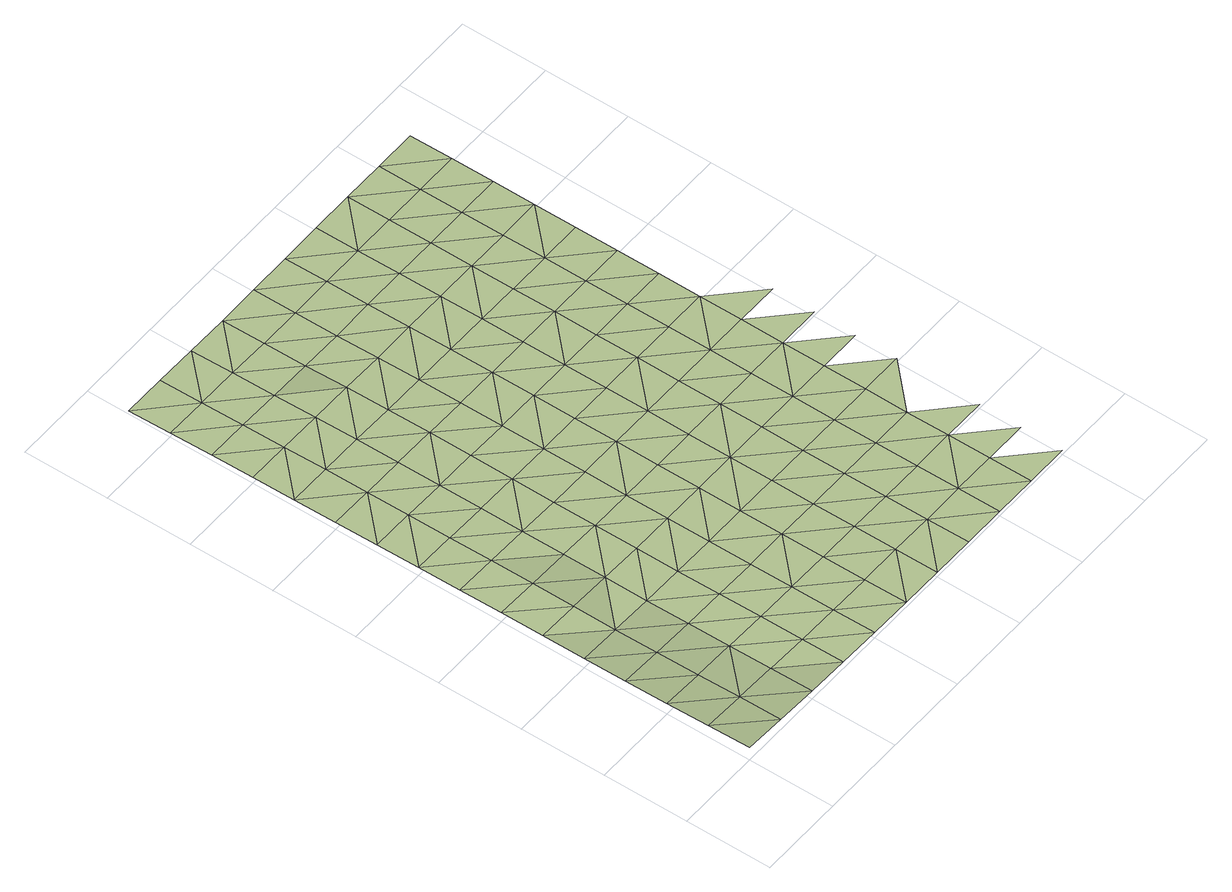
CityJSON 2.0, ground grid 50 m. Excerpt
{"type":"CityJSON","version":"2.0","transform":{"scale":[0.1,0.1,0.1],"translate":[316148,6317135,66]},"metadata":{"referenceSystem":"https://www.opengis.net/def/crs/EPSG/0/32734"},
"CityObjects":{
"terrain1":{"type":"TINRelief","geometry":[{"type":"CompositeSurface","lod":"1","boundaries":[[[0,1,2]],[[2,3,4]],[[3,2,1]],[[5,4,6]],[[6,4,3]],[[5,7,8]],[[9,3,1]],[[7,5,6]],[[8,10,11]],[[10,8,7]],[[6,3,12]],[[3,9,13]],[[14,11,15]],[[7,6,12]],[[15,11,10]],[[3,13,12]],[[14,16,17]],[[7,18,10]],[[14,15,16]],[[13,9,19]],[[18,7,12]],[[20,21,17]],[[17,16,20]],[[10,22,15]],[[13,23,12]],[[18,24,10]],[[23,13,19]],[[21,25,26]],[[16,15,22]],[[21,20,27]],[[10,24,22]],[[28,18,12]],[[28,12,23]],[[21,27,25]],[[29,26,30]],[[16,31,20]],[[24,18,32]],[[22,31,16]],[[33,29,30]],[[34,23,19]],[[18,28,32]],[[26,25,30]],[[27,20,35]],[[31,35,20]],[[22,24,36]],[[37,28,23]],[[32,38,24]],[[39,40,33]],[[25,27,41]],[[30,42,33]],[[34,37,23]],[[27,35,41]],[[24,38,36]],[[40,39,43]],[[31,22,44]],[[32,28,45]],[[39,33,42]],[[30,25,46]],[[37,45,28]],[[35,31,44]],[[46,25,41]],[[22,36,44]],[[47,48,43]],[[49,38,32]],[[50,42,30]],[[37,34,51]],[[43,39,47]],[[45,49,32]],[[46,50,30]],[[52,48,53]],[[41,35,54]],[[44,55,35]],[[36,38,56]],[[57,45,37]],[[53,48,47]],[[49,58,38]],[[39,42,59]],[[54,46,41]],[[50,60,42]],[[57,37,51]],[[54,35,55]],[[36,56,44]],[[38,58,56]],[[39,59,47]],[[52,53,61]],[[59,42,60]],[[49,45,62]],[[45,57,63]],[[50,46,64]],[[65,55,44]],[[46,54,66]],[[67,53,47]],[[58,49,62]],[[65,44,56]],[[45,63,62]],[[60,50,64]],[[67,47,59]],[[46,66,64]],[[55,68,54]],[[57,51,69]],[[65,68,55]],[[61,53,70]],[[56,58,71]],[[63,57,69]],[[53,67,72]],[[62,73,58]],[[69,51,74]],[[75,59,60]],[[76,66,54]],[[64,77,60]],[[71,65,56]],[[68,76,54]],[[70,53,72]],[[58,73,71]],[[59,75,67]],[[63,78,62]],[[75,60,77]],[[64,66,79]],[[69,78,63]],[[76,79,66]],[[67,80,72]],[[68,65,81]],[[73,62,82]],[[65,71,83]],[[84,77,64]],[[67,75,80]],[[78,82,62]],[[76,68,81]],[[85,69,74]],[[79,84,64]],[[65,83,81]],[[86,70,72]],[[87,71,73]],[[69,85,78]],[[80,88,72]],[[82,89,73]],[[85,74,90]],[[75,77,91]],[[84,92,77]],[[76,93,79]],[[83,71,87]],[[81,94,76]],[[86,72,88]],[[73,89,87]],[[75,91,80]],[[82,78,95]],[[91,77,92]],[[78,85,95]],[[76,94,93]],[[84,79,96]],[[83,97,81]],[[88,80,98]],[[89,82,99]],[[87,97,83]],[[92,84,96]],[[90,100,85]],[[98,80,91]],[[95,99,82]],[[79,93,96]],[[94,81,101]],[[88,102,86]],[[103,87,89]],[[97,101,81]],[[85,104,95]],[[102,88,98]],[[89,99,103]],[[105,91,92]],[[93,94,106]],[[96,107,92]],[[104,85,100]],[[94,101,106]],[[91,105,98]],[[97,87,108]],[[99,95,109]],[[110,86,102]],[[87,103,111]],[[105,92,107]],[[96,93,112]],[[109,95,104]],[[101,97,108]],[[112,93,106]],[[87,111,108]],[[102,98,113]],[[99,114,103]],[[115,107,96]],[[116,104,100]],[[98,105,113]],[[114,99,109]],[[112,115,96]],[[110,102,117]],[[106,101,118]],[[111,103,119]],[[108,120,101]],[[113,117,102]],[[119,103,114]],[[105,107,121]],[[118,112,106]],[[109,104,122]],[[115,123,107]],[[104,116,124]],[[118,101,120]],[[111,125,108]],[[105,121,113]],[[114,109,122]],[[110,117,126]],[[125,111,119]],[[121,107,123]],[[104,124,122]],[[115,112,127]],[[120,108,128]],[[112,118,129]],[[117,113,130]],[[114,131,119]],[[128,108,125]],[[123,115,127]],[[124,116,132]],[[130,113,121]],[[131,114,122]],[[112,129,127]],[[120,133,118]],[[126,117,134]],[[135,125,119]],[[133,120,128]],[[124,136,122]],[[134,117,130]],[[119,131,135]],[[137,121,123]],[[129,118,138]],[[127,139,123]],[[138,118,133]],[[121,137,130]],[[140,128,125]],[[131,122,141]],[[142,126,134]],[[125,135,143]],[[137,123,139]],[[129,144,127]],[[128,140,133]],[[144,129,138]],[[125,143,140]],[[134,130,145]],[[139,127,146]],[[135,131,147]],[[130,137,145]],[[146,127,144]],[[138,133,148]],[[143,135,147]],[[133,140,149]],[[150,142,134]],[[139,151,137]],[[145,152,134]],[[138,148,144]],[[151,139,146]],[[133,149,148]],[[143,153,140]],[[150,134,152]],[[137,154,145]],[[146,144,155]],[[154,137,151]],[[149,140,156]],[[144,148,155]],[[152,145,157]],[[151,146,158]],[[145,154,157]],[[149,159,148]],[[155,158,146]],[[152,160,150]],[[160,152,157]],[[154,151,161]],[[151,158,162]],[[154,161,157]],[[163,150,160]],[[151,162,161]],[[164,160,157]],[[157,161,164]],[[163,160,165]],[[165,160,164]],[[163,165,166]]]}]}
},
"vertices":[
[9,5,82],[259,5,64],[9,255,75],[259,255,59],[9,505,68],[9,755,62],[259,505,54],[259,755,49],[9,1005,59],[509,5,49],[259,1005,46],[9,1255,58],[509,505,42],[509,255,46],[9,1505,57],[259,1255,47],[259,1505,47],[9,1755,55],[509,755,38],[759,5,38],[259,1755,46],[9,2005,51],[509,1255,35],[759,255,36],[509,1005,35],[259,2255,42],[9,2255,47],[259,2005,44],[759,505,33],[9,2505,42],[259,2505,39],[509,1505,35],[759,755,29],[9,2755,39],[1009,5,31],[509,1755,36],[759,1255,25],[1009,255,29],[759,1005,26],[259,3005,31],[9,3005,35],[509,2005,36],[259,2755,36],[9,3255,29],[759,1505,25],[1009,505,27],[509,2255,36],[259,3255,25],[9,3505,22],[1009,755,24],[509,2505,35],[1259,5,27],[9,3755,14],[259,3505,18],[759,2005,29],[759,1755,26],[1009,1255,21],[1259,255,25],[1009,1005,22],[509,3005,26],[509,2755,32],[259,3755,12],[1259,755,21],[1259,505,23],[759,2505,29],[1009,1505,22],[759,2255,29],[509,3255,19],[1009,1755,23],[1509,255,23],[509,3755,7],[1259,1255,21],[509,3505,12],[1259,1005,21],[1509,5,24],[759,3005,20],[1009,2005,24],[759,2755,26],[1509,505,21],[1009,2255,24],[759,3255,11],[1259,1755,22],[1509,755,20],[1259,1505,21],[1009,2505,24],[1759,255,21],[759,3755,1],[1509,1255,20],[759,3505,5],[1509,1005,20],[1759,5,22],[1009,3005,15],[1009,2755,21],[1259,2255,22],[1259,2005,22],[1759,505,20],[1259,2505,21],[1509,1505,21],[1009,3255,8],[1759,755,19],[2009,5,23],[1509,1755,22],[1009,3505,5],[1759,1005,19],[2009,255,21],[1259,3005,17],[1509,2005,22],[1259,2755,20],[1759,1505,21],[2009,505,20],[1009,3755,5],[1759,1255,20],[1509,2255,21],[1259,3255,13],[2009,755,19],[1509,2505,21],[2259,5,22],[1259,3505,11],[1759,2005,21],[2009,1005,19],[1759,1755,21],[1509,3005,18],[2259,505,20],[1509,2755,20],[2259,255,21],[2009,1255,20],[1259,3755,9],[1759,2505,20],[2009,1505,21],[1759,2255,20],[1509,3255,16],[2259,755,19],[2509,5,23],[2009,1755,21],[1509,3505,13],[2259,1005,19],[2509,255,21],[1759,3005,18],[2009,2005,21],[1759,2755,19],[2259,1505,21],[2509,505,21],[1509,3755,12],[2259,1255,20],[2009,2255,21],[1759,3255,17],[2009,2505,20],[2509,1005,20],[2259,2005,21],[2259,1755,21],[1759,3755,14],[2009,2755,19],[1759,3505,15],[2509,1255,21],[2009,3005,18],[2259,2255,21],[2509,1505,21],[2009,3255,17],[2259,2505,20],[2509,1755,22],[2009,3505,16],[2259,3005,19],[2259,2755,19],[2009,3755,15],[2259,3255,18],[2259,3505,17],[2259,3755,16]
]}
